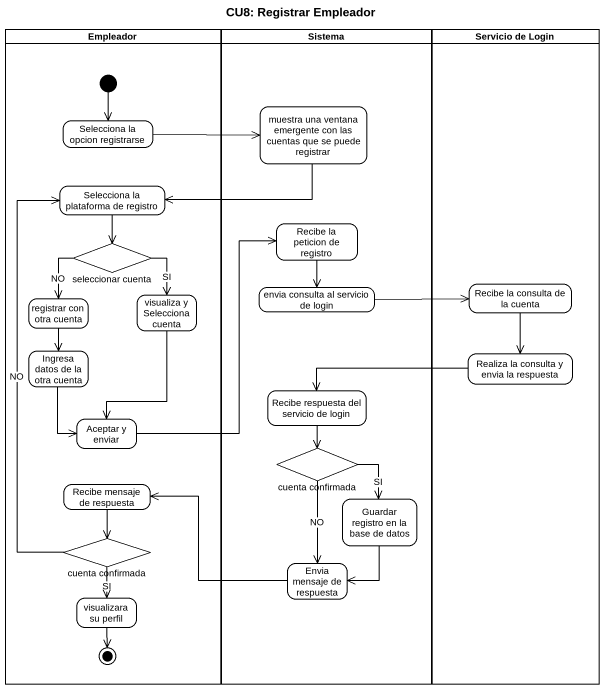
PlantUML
@startuml
title CU8: Registrar Empleador
hide empty description
state Empleador <<partition>> {
  state "Selecciona la opcion registrarse" as Selecciona_la_opcion
  state "Selecciona la plataforma de registro" as Selecciona_la_plataforma_de
  state "seleccionar cuenta" as seleccionar_cuenta <<choice>>
  state "registrar con otra cuenta" as registrar_con_otra_cuenta
  state "visualiza y Selecciona cuenta" as visualiza_y_Selecciona
  state "Ingresa datos de la otra cuenta" as Ingresa_datos_de_la_otra
  state "Aceptar y enviar" as Aceptar_y_enviar
  state "Recibe mensaje de respuesta" as Recibe_mensaje_de_respuesta
  state "cuenta confirmada" as cuenta_confirmada_2 <<choice>>
  state "visualizara su perfil" as visualizara_su_perfil
  [*] --> Selecciona_la_opcion
  visualizara_su_perfil --> [*]
}
state Sistema <<partition>> {
  state "muestra una ventana emergente con las cuentas que se puede registrar" as muestra_una_ventana
  state "Recibe la peticion de registro" as Recibe_la_peticion_de
  state "envia consulta al servicio de login" as envia_consulta_al_servicio
  state "Recibe respuesta del servicio de login" as Recibe_respuesta_del
  state "cuenta confirmada" as cuenta_confirmada <<choice>>
  state "Guardar registro en la base de datos" as Guardar_registro_en_la_base
  state "Envia mensaje de respuesta" as Envia_mensaje_de_respuesta
}
state "Servicio de Login" as Servicio_de_Login <<partition>> {
  state "Recibe la consulta de la cuenta" as Recibe_la_consulta_de_la
  state "Realiza la consulta y envia la respuesta" as Realiza_la_consulta_y_envia
}
Selecciona_la_opcion -right-> muestra_una_ventana
muestra_una_ventana -left-> Selecciona_la_plataforma_de
Selecciona_la_plataforma_de --> seleccionar_cuenta
seleccionar_cuenta --> registrar_con_otra_cuenta : NO
seleccionar_cuenta --> visualiza_y_Selecciona : SI
Recibe_la_peticion_de --> envia_consulta_al_servicio
envia_consulta_al_servicio -right-> Recibe_la_consulta_de_la
Recibe_la_consulta_de_la --> Realiza_la_consulta_y_envia
registrar_con_otra_cuenta --> Ingresa_datos_de_la_otra
visualiza_y_Selecciona --> Aceptar_y_enviar
Ingresa_datos_de_la_otra --> Aceptar_y_enviar
Realiza_la_consulta_y_envia -left-> Recibe_respuesta_del
Recibe_respuesta_del --> cuenta_confirmada
Aceptar_y_enviar -up-> Recibe_la_peticion_de
cuenta_confirmada --> Guardar_registro_en_la_base : SI
cuenta_confirmada --> Envia_mensaje_de_respuesta : NO
Recibe_mensaje_de_respuesta --> cuenta_confirmada_2
Guardar_registro_en_la_base --> Envia_mensaje_de_respuesta
cuenta_confirmada_2 -up-> Selecciona_la_plataforma_de : NO
cuenta_confirmada_2 --> visualizara_su_perfil : SI
Envia_mensaje_de_respuesta -left-> Recibe_mensaje_de_respuesta
@enduml
